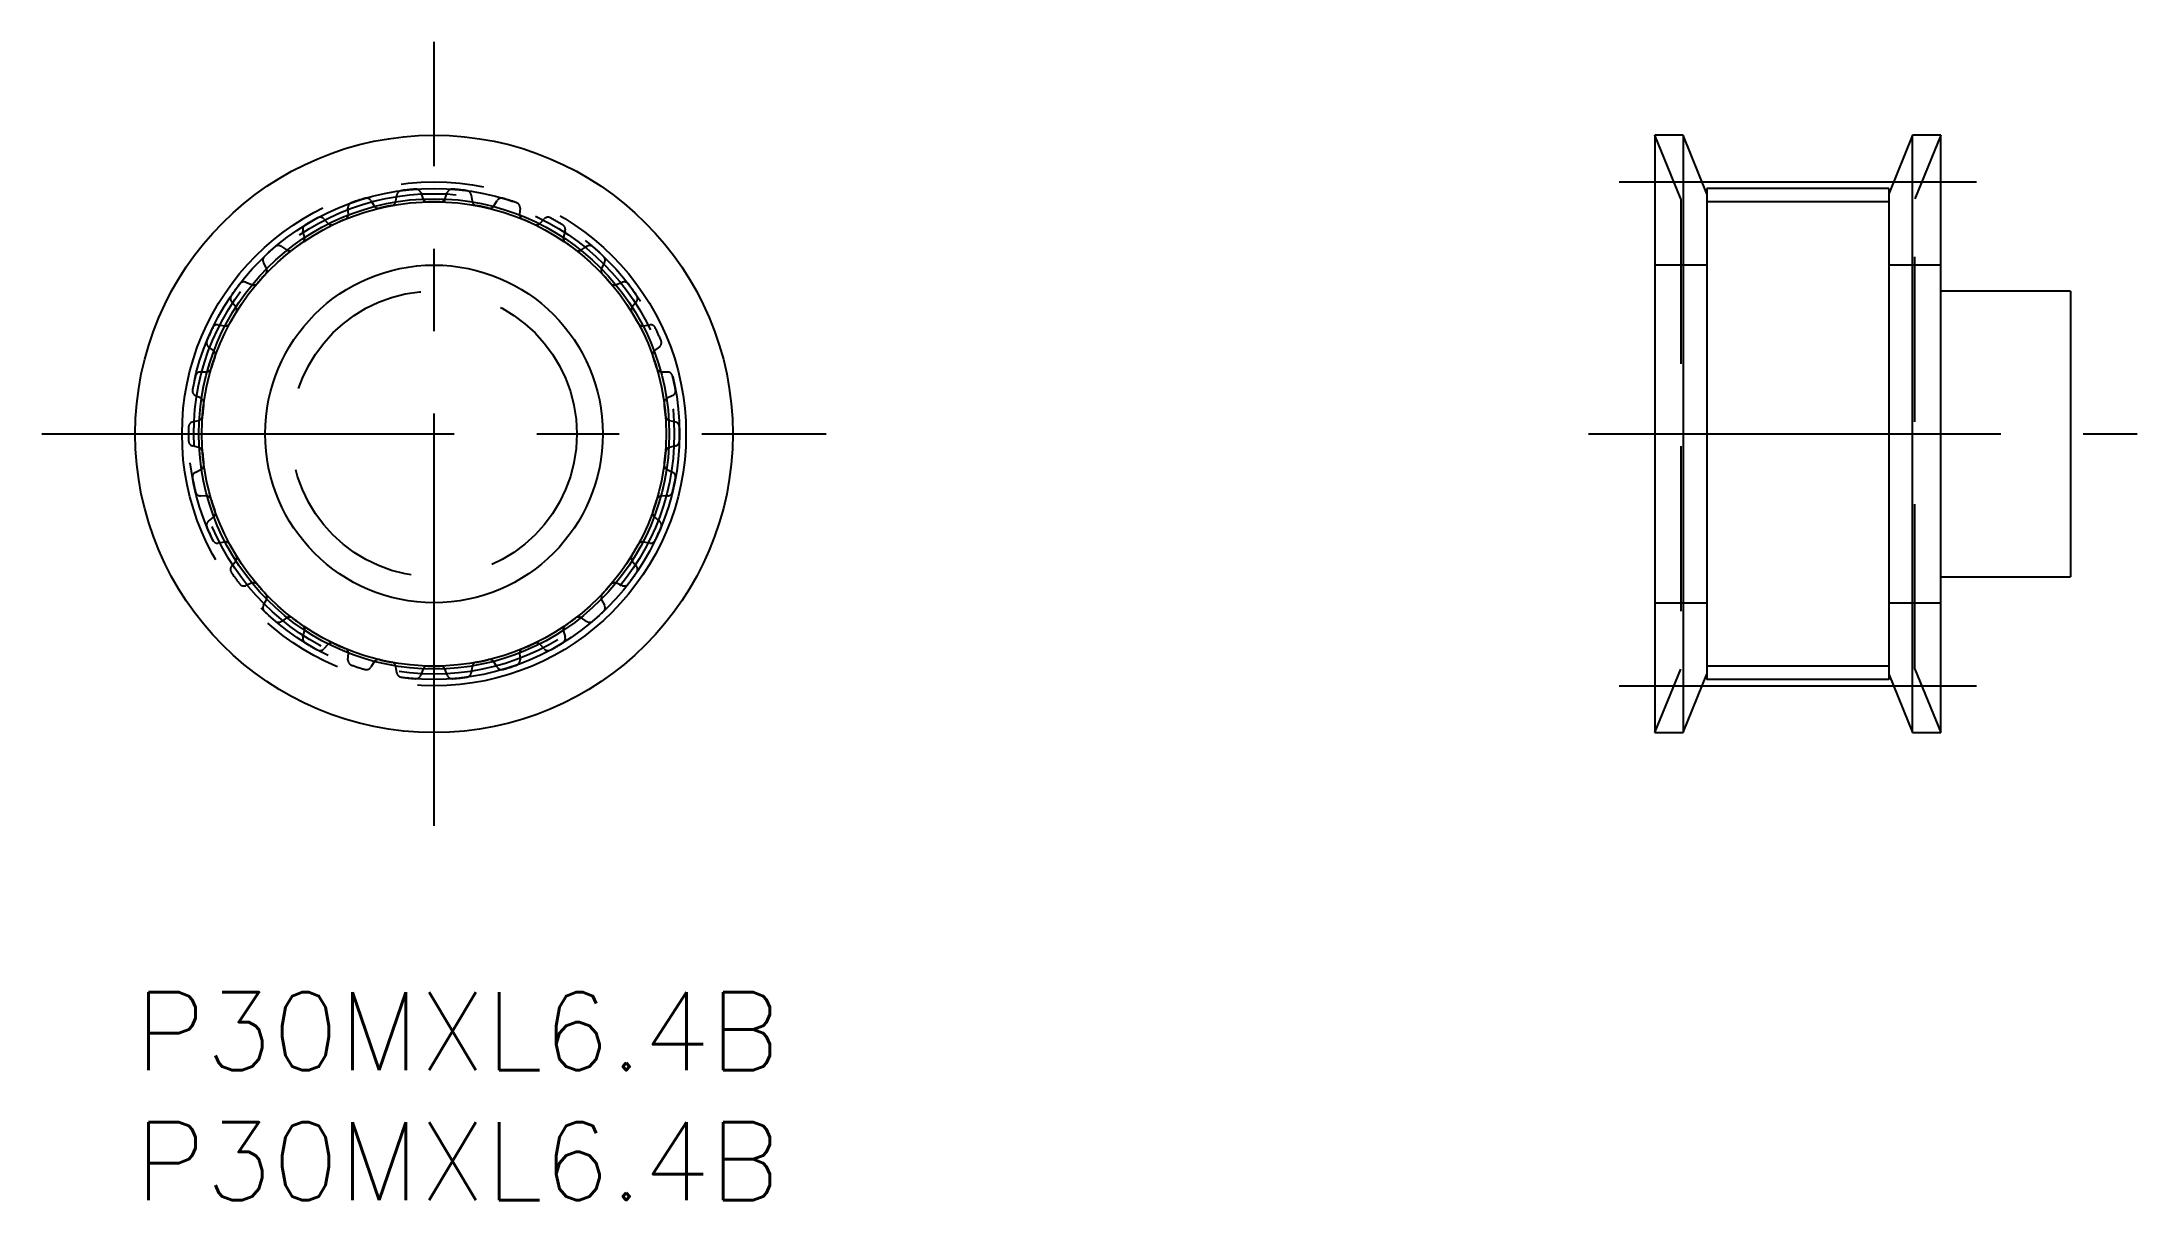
# Model space of a CAD drawing. Extents: x -3.6 to 77.1, y -8 to 36.6.
import ezdxf

# ---------------------------------------------------------------- set-up
doc = ezdxf.new("R2010")
doc.units = 0
doc.header["$LTSCALE"] = 0.5
for name, pattern in [('CENTER', [50.8, 31.75, -6.35, 6.35, -6.35]), ('DASHED', [19.05, 12.7, -6.35]), ('PHANTOM', [63.5, 31.75, -6.35, 6.35, -6.35, 6.35, -6.35])]:
    doc.linetypes.add(name, pattern=pattern)
for name, color, linetype in [('MSM_CENTER', 1, 'CENTER'), ('MSM_CONTINUOUS', 7, 'CONTINUOUS'), ('MSM_DASHED', 4, 'DASHED'), ('MSM_IMAGINARY', 6, 'PHANTOM'), ('MSM_NARROW', 5, 'CONTINUOUS'), ('MSM_PART_NUMBER', 7, 'CONTINUOUS')]:
    doc.layers.add(name, color=color, linetype=linetype)
doc.styles.get("Standard").update_dxf_attribs({"font": 'txt.shx', "height": 3, "bigfont": 'bigfont.shx'})

msp = doc.modelspace()

# ---------------------------------------------------------------- linework, layer by layer
at = {"layer": 'MSM_CENTER'}
for p, q in [((11.5, 6.406), (11.5, 36.594)), ((57.124, 31.2), (70.874, 31.2)), ((-3.594, 21.5), (26.594, 21.5)), ((55.939, 21.5), (77.059, 21.5)), ((57.124, 11.8), (70.874, 11.8))]:
    msp.add_line(p, q, dxfattribs=at)
msp.add_circle((11.5, 21.5), 9.7, dxfattribs=at)
at = {"layer": 'MSM_CONTINUOUS'}
for p, q in [((59.579, 33), (58.499, 33)), ((58.499, 33), (58.499, 10)), ((60.499, 30.75), (59.579, 33)), ((59.579, 33), (59.579, 10)), ((68.418, 33), (67.499, 30.75)), ((69.499, 33), (68.418, 33)), ((68.418, 10), (68.418, 33)), ((69.499, 10), (69.499, 33)), ((60.499, 30.95), (60.499, 12.05)), ((67.499, 30.95), (60.499, 30.95)), ((67.499, 30.95), (67.499, 12.05)), ((74.499, 27), (69.499, 27)), ((74.499, 27), (74.499, 16)), ((69.499, 16), (74.499, 16)), ((59.579, 10), (60.499, 12.25)), ((67.499, 12.25), (68.418, 10)), ((67.499, 12.05), (60.499, 12.05)), ((58.499, 10), (59.579, 10)), ((68.418, 10), (69.499, 10))]:
    msp.add_line(p, q, dxfattribs=at)
for radius in [11.5, 9.054, 6.5]:
    msp.add_circle((11.5, 21.5), radius, dxfattribs=at)
at = {"layer": 'MSM_DASHED'}
for p, q in [((59.499, 30.554), (58.499, 33)), ((69.499, 33), (68.499, 30.554)), ((10.035, 30.46), (10.068, 30.695)), ((10.989, 30.792), (11.07, 30.568)), ((11.93, 30.568), (12.011, 30.792)), ((12.932, 30.695), (12.965, 30.46)), ((8.204, 29.959), (8.187, 30.196)), ((9.068, 30.483), (9.194, 30.281)), ((13.806, 30.281), (13.932, 30.483)), ((14.813, 30.196), (14.796, 29.959)), ((59.499, 30.554), (59.499, 12.446)), ((68.499, 12.446), (68.499, 30.554)), ((6.517, 29.089), (6.452, 29.318)), ((7.254, 29.781), (7.419, 29.61)), ((15.581, 29.61), (15.746, 29.781)), ((16.548, 29.318), (16.483, 29.089)), ((5.625, 28.717), (5.822, 28.584)), ((17.178, 28.584), (17.375, 28.717)), ((5.048, 27.887), (4.937, 28.097)), ((18.063, 28.097), (17.952, 27.887)), ((60.499, 28), (58.499, 28)), ((69.499, 28), (67.499, 28)), ((4.253, 27.338), (4.473, 27.249)), ((18.527, 27.249), (18.747, 27.338)), ((3.861, 26.406), (3.708, 26.589)), ((19.292, 26.589), (19.139, 26.406)), ((3.197, 25.703), (3.432, 25.662)), ((19.568, 25.662), (19.803, 25.703)), ((3.008, 24.711), (2.821, 24.857)), ((20.179, 24.857), (19.992, 24.711)), ((2.505, 23.885), (2.743, 23.894)), ((20.257, 23.894), (20.495, 23.885)), ((2.526, 22.875), (2.312, 22.98)), ((20.688, 22.98), (20.474, 22.875)), ((2.206, 21.963), (2.436, 22.021)), ((20.564, 22.021), (20.794, 21.963)), ((2.436, 20.979), (2.206, 21.037)), ((20.794, 21.037), (20.564, 20.979)), ((2.312, 20.02), (2.526, 20.125)), ((20.474, 20.125), (20.688, 20.02)), ((2.743, 19.106), (2.505, 19.115)), ((20.495, 19.115), (20.257, 19.106)), ((2.821, 18.143), (3.008, 18.289)), ((19.992, 18.289), (20.179, 18.143)), ((3.432, 17.338), (3.197, 17.297)), ((19.803, 17.297), (19.568, 17.338)), ((3.708, 16.411), (3.861, 16.594)), ((19.139, 16.594), (19.292, 16.411)), ((4.473, 15.751), (4.253, 15.662)), ((18.747, 15.662), (18.527, 15.751)), ((4.937, 14.903), (5.048, 15.113)), ((17.952, 15.113), (18.063, 14.903)), ((58.499, 15), (60.499, 15)), ((67.499, 15), (69.499, 15)), ((5.822, 14.416), (5.625, 14.283)), ((6.452, 13.682), (6.517, 13.911)), ((16.483, 13.911), (16.548, 13.682)), ((17.375, 14.283), (17.178, 14.416)), ((7.419, 13.39), (7.254, 13.219)), ((8.187, 12.804), (8.204, 13.041)), ((14.796, 13.041), (14.813, 12.804)), ((15.746, 13.219), (15.581, 13.39)), ((9.194, 12.719), (9.068, 12.517)), ((10.068, 12.305), (10.035, 12.54)), ((11.07, 12.432), (10.989, 12.208)), ((12.011, 12.208), (11.93, 12.432)), ((12.965, 12.54), (12.932, 12.305)), ((13.932, 12.517), (13.806, 12.719)), ((58.499, 10), (59.499, 12.446)), ((68.499, 12.446), (69.499, 10))]:
    msp.add_line(p, q, dxfattribs=at)
for radius in [9.25, 5.5]:
    msp.add_circle((11.5, 21.5), radius, dxfattribs=at)
for centre, radius, start, end in [((10.266, 30.667), 0.2, 97.66626, 172), ((11.5, 21.5), 9.45, 94.33372, 97.66628), ((10.801, 30.724), 0.2, 20, 94.33372), ((12.199, 30.724), 0.2, 85.66628, 160), ((11.5, 21.5), 9.45, 82.33372, 85.66628), ((12.734, 30.667), 0.2, 8, 82.33372), ((7.11, 29.642), 0.2, 44, 118.33372), ((8.005, 29.945), 0.2, 292.48446, 4), ((8.387, 30.21), 0.2, 109.66626, 184), ((11.5, 21.5), 9.45, 106.33372, 109.66628), ((8.899, 30.377), 0.2, 32, 106.33372), ((9.364, 30.387), 0.2, 212, 283.51554), ((11.5, 21.5), 8.94, 100.48446, 103.51554), ((9.837, 30.487), 0.2, 280.48446, 352), ((11.258, 30.637), 0.2, 200, 271.51553), ((11.5, 21.5), 8.94, 88.48446, 91.51554), ((11.742, 30.637), 0.2, 268.48446, 340), ((13.163, 30.487), 0.2, 188, 259.51553), ((11.5, 21.5), 8.94, 76.48446, 79.51554), ((13.636, 30.387), 0.2, 256.48446, 328), ((14.101, 30.377), 0.2, 73.66629, 148), ((11.5, 21.5), 9.45, 70.33372, 73.66628), ((14.613, 30.21), 0.2, 356, 70.33372), ((14.995, 29.945), 0.2, 176, 247.51554), ((15.89, 29.642), 0.2, 61.66628, 136), ((6.325, 29.034), 0.2, 304.48446, 16), ((6.644, 29.373), 0.2, 121.66626, 196), ((11.5, 21.5), 9.45, 118.33372, 121.66628), ((7.563, 29.749), 0.2, 224, 295.51554), ((11.5, 21.5), 8.94, 112.48446, 115.51554), ((11.5, 21.5), 8.94, 64.48446, 67.51554), ((15.437, 29.749), 0.2, 244.48446, 316), ((11.5, 21.5), 9.45, 58.33372, 61.66628), ((16.356, 29.373), 0.2, 344, 58.33372), ((16.675, 29.034), 0.2, 164, 235.51554), ((5.113, 28.191), 0.2, 133.66626, 208), ((11.5, 21.5), 9.45, 130.33372, 133.66628), ((5.513, 28.551), 0.2, 56, 130.33372), ((5.934, 28.75), 0.2, 236, 307.51554), ((11.5, 21.5), 8.94, 124.48446, 127.51554), ((11.5, 21.5), 8.94, 52.48446, 55.51554), ((17.066, 28.75), 0.2, 232.48446, 304), ((17.487, 28.551), 0.2, 49.66629, 124), ((11.5, 21.5), 9.45, 46.33372, 49.66628), ((17.887, 28.191), 0.2, 332, 46.33372), ((11.5, 21.5), 8.94, 136.48446, 139.51554), ((4.872, 27.793), 0.2, 316.48446, 28), ((18.128, 27.793), 0.2, 152, 223.51554), ((11.5, 21.5), 8.94, 40.48446, 43.51554), ((3.862, 26.717), 0.2, 145.66626, 220), ((11.5, 21.5), 9.45, 142.33372, 145.66628), ((4.178, 27.152), 0.2, 68, 142.33372), ((4.548, 27.434), 0.2, 248, 319.51554), ((18.452, 27.434), 0.2, 220.48446, 292), ((18.822, 27.152), 0.2, 37.66627, 112), ((11.5, 21.5), 9.45, 34.33372, 37.66628), ((19.138, 26.717), 0.2, 320, 34.33372), ((11.5, 21.5), 8.94, 148.48446, 151.51554), ((3.708, 26.278), 0.2, 328.48446, 40), ((19.292, 26.278), 0.2, 140, 211.51554), ((11.5, 21.5), 8.94, 28.48446, 31.51554), ((2.944, 25.015), 0.2, 157.66626, 232), ((11.5, 21.5), 9.45, 154.33372, 157.66628), ((3.163, 25.506), 0.2, 80, 154.33372), ((3.466, 25.859), 0.2, 260, 331.51554), ((19.534, 25.859), 0.2, 208.48446, 280), ((19.837, 25.506), 0.2, 25.66628, 100), ((11.5, 21.5), 9.45, 22.33372, 25.66628), ((20.056, 25.015), 0.2, 308, 22.33372), ((11.5, 21.5), 8.94, 160.48446, 163.51554), ((2.885, 24.553), 0.2, 340.48446, 52), ((20.115, 24.553), 0.2, 128, 199.51554), ((11.5, 21.5), 8.94, 16.48446, 19.51554), ((11.5, 21.5), 9.45, 166.33372, 169.66628), ((2.512, 23.685), 0.2, 92, 166.33372), ((2.736, 24.094), 0.2, 272, 343.51554), ((20.264, 24.094), 0.2, 196.48446, 268), ((20.488, 23.685), 0.2, 13.66627, 88), ((11.5, 21.5), 9.45, 10.33372, 13.66628), ((2.4, 23.159), 0.2, 169.66626, 244), ((2.439, 22.695), 0.2, 352.48446, 64), ((11.5, 21.5), 8.94, 172.48446, 175.51554), ((20.561, 22.695), 0.2, 116, 187.51554), ((11.5, 21.5), 8.94, 4.48446, 7.51554), ((20.6, 23.159), 0.2, 296, 10.33372), ((2.254, 21.769), 0.2, 104, 178.33372), ((2.388, 22.215), 0.2, 284, 355.51554), ((20.612, 22.215), 0.2, 184.48446, 256), ((20.746, 21.769), 0.2, 1.66627, 76), ((11.5, 21.5), 9.45, 178.33372, 181.66628), ((2.254, 21.231), 0.2, 181.66626, 256), ((2.388, 20.785), 0.2, 4.48446, 76), ((20.612, 20.785), 0.2, 104, 175.51554), ((20.746, 21.231), 0.2, 284, 358.33372), ((11.5, 21.5), 9.45, 358.33372, 1.66628), ((2.439, 20.305), 0.2, 296, 7.51554), ((11.5, 21.5), 8.94, 184.48446, 187.51554), ((20.561, 20.305), 0.2, 172.48446, 244), ((11.5, 21.5), 8.94, 352.48446, 355.51554), ((2.4, 19.841), 0.2, 116, 190.33372), ((11.5, 21.5), 9.45, 190.33372, 193.66628), ((11.5, 21.5), 9.45, 346.33372, 349.66628), ((20.6, 19.841), 0.2, 349.66628, 64), ((2.512, 19.315), 0.2, 193.66627, 268), ((2.736, 18.906), 0.2, 16.48446, 88), ((11.5, 21.5), 8.94, 196.48446, 199.51554), ((11.5, 21.5), 8.94, 340.48446, 343.51554), ((20.264, 18.906), 0.2, 92, 163.51554), ((20.488, 19.315), 0.2, 272, 346.33372), ((2.944, 17.985), 0.2, 128, 202.33372), ((11.5, 21.5), 9.45, 202.33372, 205.66628), ((2.885, 18.447), 0.2, 308, 19.51554), ((20.115, 18.447), 0.2, 160.48446, 232), ((11.5, 21.5), 9.45, 334.33372, 337.66628), ((20.056, 17.985), 0.2, 337.66628, 52), ((3.163, 17.494), 0.2, 205.66627, 280), ((3.466, 17.141), 0.2, 28.48446, 100), ((11.5, 21.5), 8.94, 208.48446, 211.51554), ((11.5, 21.5), 8.94, 328.48446, 331.51554), ((19.534, 17.141), 0.2, 80, 151.51554), ((19.837, 17.494), 0.2, 260, 334.33372), ((3.862, 16.283), 0.2, 140, 214.33372), ((11.5, 21.5), 9.45, 214.33372, 217.66628), ((3.708, 16.722), 0.2, 320, 31.51554), ((11.5, 21.5), 9.45, 322.33372, 325.66628), ((19.292, 16.722), 0.2, 148.48446, 220), ((19.138, 16.283), 0.2, 325.66628, 40), ((4.178, 15.848), 0.2, 217.66627, 292), ((4.548, 15.566), 0.2, 40.48446, 112), ((11.5, 21.5), 8.94, 220.48446, 223.51554), ((4.872, 15.207), 0.2, 332, 43.51554), ((18.128, 15.207), 0.2, 136.48446, 208), ((11.5, 21.5), 8.94, 316.48446, 319.51554), ((18.452, 15.566), 0.2, 68, 139.51554), ((18.822, 15.848), 0.2, 248, 322.33372), ((5.113, 14.809), 0.2, 152, 226.33372), ((11.5, 21.5), 9.45, 226.33372, 229.66628), ((11.5, 21.5), 9.45, 310.33372, 313.66628), ((17.887, 14.809), 0.2, 313.66627, 28), ((5.513, 14.449), 0.2, 229.66627, 304), ((5.934, 14.25), 0.2, 52.48446, 124), ((11.5, 21.5), 8.94, 232.48446, 235.51554), ((6.325, 13.966), 0.2, 344, 55.51554), ((16.675, 13.966), 0.2, 124.48446, 196), ((11.5, 21.5), 8.94, 304.48446, 307.51554), ((17.066, 14.25), 0.2, 56, 127.51554), ((17.487, 14.449), 0.2, 236, 310.33372), ((6.644, 13.627), 0.2, 164, 238.33372), ((11.5, 21.5), 9.45, 238.33372, 241.66628), ((7.11, 13.358), 0.2, 241.66627, 316), ((7.563, 13.251), 0.2, 64.48446, 136), ((11.5, 21.5), 8.94, 244.48446, 247.51554), ((8.005, 13.055), 0.2, 356, 67.51554), ((14.995, 13.055), 0.2, 112.48446, 184), ((11.5, 21.5), 8.94, 292.48446, 295.51554), ((15.437, 13.251), 0.2, 44, 115.51554), ((15.89, 13.358), 0.2, 224, 298.33372), ((11.5, 21.5), 9.45, 298.33372, 301.66628), ((16.356, 13.627), 0.2, 301.66627, 16), ((8.387, 12.79), 0.2, 176, 250.33372), ((11.5, 21.5), 9.45, 250.33372, 253.66628), ((8.899, 12.623), 0.2, 253.66627, 328), ((9.364, 12.613), 0.2, 76.48446, 148), ((11.5, 21.5), 8.94, 256.48446, 259.51554), ((9.837, 12.513), 0.2, 8, 79.51554), ((10.266, 12.333), 0.2, 188, 262.33372), ((11.5, 21.5), 9.45, 262.33372, 265.66628), ((10.801, 12.276), 0.2, 265.66627, 340), ((11.258, 12.363), 0.2, 88.48446, 160), ((11.5, 21.5), 8.94, 268.48446, 271.51554), ((11.742, 12.363), 0.2, 20, 91.51554), ((12.199, 12.276), 0.2, 200, 274.33372), ((11.5, 21.5), 9.45, 274.33372, 277.66628), ((12.734, 12.333), 0.2, 277.66627, 352), ((13.163, 12.513), 0.2, 100.48446, 172), ((11.5, 21.5), 8.94, 280.48446, 283.51554), ((13.636, 12.613), 0.2, 32, 103.51554), ((14.101, 12.623), 0.2, 212, 286.33372), ((11.5, 21.5), 9.45, 286.33372, 289.66628), ((14.613, 12.79), 0.2, 289.66627, 4)]:
    msp.add_arc(centre, radius, start, end, dxfattribs=at)
at = {"layer": 'MSM_IMAGINARY'}
msp.add_circle((11.5, 21.5), 9.45, dxfattribs=at)
at = {"layer": 'MSM_NARROW'}
for p, q in [((11.07, 30.568), (11.12, 30.432)), ((11.93, 30.568), (11.88, 30.432)), ((67.499, 30.44), (60.499, 30.44)), ((67.499, 12.56), (60.499, 12.56))]:
    msp.add_line(p, q, dxfattribs=at)
msp.add_circle((11.5, 21.5), 8.94, dxfattribs=at)

# ---------------------------------------------------------------- texts
at = {"layer": 'MSM_PART_NUMBER'}
for p in [(0, -3), (0, -8)]:
    msp.add_text('P30MXL6.4B', height=3, dxfattribs=at).set_placement(p)

doc.saveas('drawing.dxf')
